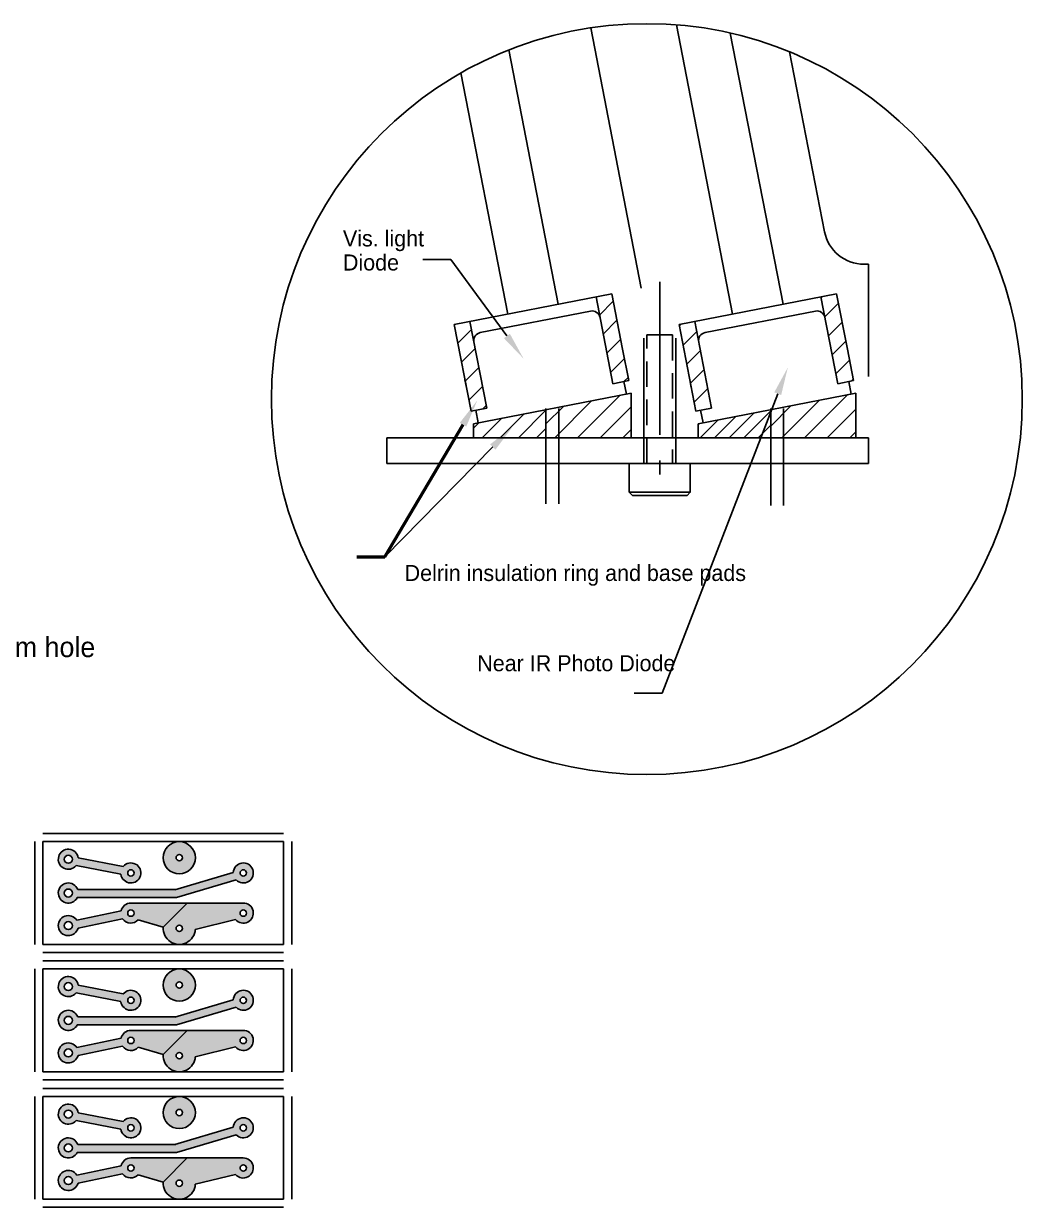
# Model space of a CAD drawing. Header units: millimetres. Extents: x 213 to 504, y 116 to 267.
# Drawn here: x 379.7 to 504.1, y 119.7 to 267.1 of the extents above; entities that cross this region are included whole.
import ezdxf

# ---------------------------------------------------------------- set-up
doc = ezdxf.new("R2010")
doc.units = ezdxf.units.MM
doc.linetypes.add('CENTER2', pattern=[28.575, 19.05, -3.175, 3.175, -3.175])
doc.linetypes.add('HIDDEN2', pattern=[4.7625, 3.175, -1.5875])
doc.layers.add('AM_0', color=7, linetype='Continuous', lineweight=50)
doc.layers.add('AM_5', color=3, linetype='Continuous', lineweight=25)
for name, color, linetype in [('CEN', 7, 'CENTER2'), ('HARDWARE', 7, 'Continuous'), ('OBJ', 7, 'Continuous')]:
    doc.layers.add(name, color=color, linetype=linetype)
doc.styles.add('ACISOTS', font='isocp.shx', dxfattribs={"height": 1})
pattern_1 = [(45, (-382.9143, -205.9359), (-1.4142136, 1.4142136), [])]
pattern_2 = [(45, (0, 0), (-1.4142136, 1.4142136), [])]

# ---------------------------------------------------------------- blocks, each defined once
blk = doc.blocks.new('*S31')
at = {"layer": 'AM_0', "color": 3}
for p, q in [((424.68, 200.7), (434.42, 217.16)), ((421.18, 200.7), (424.68, 200.7))]:
    blk.add_line(p, q, dxfattribs=at)
blk.add_trace([(434.82, 216.92), (434.02, 217.39), (436.2, 220.17)], dxfattribs=at)
blk = doc.blocks.new('*S32')
at = {"color": 3}
for p, q in [((424.68, 200.7), (438.14, 214.38)), ((421.18, 200.7), (424.68, 200.7))]:
    blk.add_line(p, q, dxfattribs=at)
blk.add_trace([(438.47, 214.06), (437.81, 214.71), (440.59, 216.88)], dxfattribs=at)
blk = doc.blocks.new('*S33')
at = {"layer": 'AM_5', "color": 3}
for p, q in [((429.4, 237.71), (432.9, 237.71)), ((432.9, 237.71), (439.89, 228.2))]:
    blk.add_line(p, q, dxfattribs=at)
blk.add_trace([(439.52, 227.92), (440.26, 228.47), (441.96, 225.38)], dxfattribs=at)
blk = doc.blocks.new('*S34')
at = {"layer": 'AM_5', "color": 3}
for p, q in [((459.24, 183.7), (473.62, 221.01)), ((455.74, 183.7), (459.24, 183.7))]:
    blk.add_line(p, q, dxfattribs=at)
blk.add_trace([(474.05, 220.85), (473.19, 221.18), (474.88, 224.28)], dxfattribs=at)
at = {"layer": 'AM_5', "color": 2, "linetype": 'Continuous', "insert": (455.74, 185.45), "char_height": 3.5, "attachment_point": 9, "style": 'ACISOTS'}
blk.add_mtext('\\P', dxfattribs=at)

msp = doc.modelspace()

# ---------------------------------------------------------------- hatches: boundary and pattern name
h = msp.add_hatch()
h.set_pattern_fill('_U', color=256, scale=2, angle=45, style=0, pattern_type=0)
h.set_pattern_definition(pattern_1)
h.paths.add_polyline_path([(455.362, 215.536), (455.362, 221.073), (444.746, 219.01), (444.746, 215.536)])
h = msp.add_hatch()
h.set_pattern_fill('_U', color=256, scale=2, angle=45, style=0, pattern_type=0)
h.set_pattern_definition(pattern_1)
h.paths.add_polyline_path([(483.362, 215.536), (483.362, 221.073), (482.773, 220.959), (472.746, 219.01), (472.746, 215.536)])
h = msp.add_hatch()
h.set_pattern_fill('_U', color=256, scale=1.6, angle=45, style=0, pattern_type=0)
h.set_pattern_definition([(45, (-382.9143, -205.9359), (-1.1313708, 1.1313708), [])])
h.paths.add_polyline_path([(444.746, 219.01), (436.319, 217.372), (435.73, 217.257), (435.73, 215.536), (444.746, 215.536)])
h = msp.add_hatch()
h.set_pattern_fill('_U', color=256, scale=1.28, angle=45, style=0, pattern_type=0)
h.set_pattern_definition([(45, (-382.9143, -205.9359), (-0.9050967, 0.9050967), [])])
h.paths.add_polyline_path([(463.73, 215.536), (472.746, 215.536), (472.746, 219.01), (463.73, 217.257)])
at = {"layer": 'OBJ'}
h = msp.add_hatch(dxfattribs=at)
h.set_pattern_fill('_U', color=256, scale=2, angle=45, style=0, pattern_type=0)
h.set_pattern_definition(pattern_2)
h.paths.add_polyline_path([(450.995, 233.06), (453.094, 222.262), (454.468, 222.529), (455.057, 222.644), (452.958, 233.442)])
h = msp.add_hatch(dxfattribs=at)
h.set_pattern_fill('_U', color=256, scale=2, angle=45, style=0, pattern_type=0)
h.set_pattern_definition(pattern_2)
h.paths.add_polyline_path([(450.995, 233.06), (453.094, 222.262), (454.468, 222.529), (455.057, 222.644), (452.958, 233.442)])
h = msp.add_hatch(dxfattribs=at)
h.set_pattern_fill('_U', color=256, scale=2, angle=45, style=0, pattern_type=0)
h.set_pattern_definition(pattern_2)
h.paths.add_polyline_path([(450.995, 233.06), (453.094, 222.262), (454.468, 222.529), (455.057, 222.644), (452.958, 233.442)])
h = msp.add_hatch(dxfattribs=at)
h.set_pattern_fill('_U', color=256, scale=2, angle=45, style=0, pattern_type=0)
h.set_pattern_definition(pattern_2)
h.paths.add_polyline_path([(478.995, 233.06), (481.094, 222.262), (483.057, 222.644), (480.958, 233.442)])
h = msp.add_hatch(dxfattribs=at)
h.set_pattern_fill('_U', color=256, scale=2, angle=45, style=0, pattern_type=0)
h.set_pattern_definition(pattern_2)
h.paths.add_polyline_path([(437.388, 219.209), (435.289, 230.007), (433.325, 229.626), (435.424, 218.828)])
h = msp.add_hatch(dxfattribs=at)
h.set_pattern_fill('_U', color=256, scale=2, angle=45, style=0, pattern_type=0)
h.set_pattern_definition(pattern_2)
h.paths.add_polyline_path([(462.661, 222.754), (463.424, 218.828), (464.013, 218.942), (465.388, 219.209), (463.289, 230.007), (461.325, 229.626), (462.627, 222.928)])
at = {"layer": 'OBJ', "linetype": 'Continuous'}
h = msp.add_hatch(color=256, dxfattribs=at)
h.paths.add_polyline_path([(401.08, 163.222, 1), (397.08, 163.222, 1)])
h.paths.add_polyline_path([(399.48, 163.222, -1), (398.68, 163.222, -1)], flags=16)
h = msp.add_hatch(color=256, dxfattribs=at)
h.paths.add_polyline_path([(386.231, 162.239), (391.813, 161.15, 4.7735153), (392.086, 162.115), (386.499, 163.205, 4.775354)])
h.paths.add_polyline_path([(384.761, 163.028, -1), (385.761, 163.028, -1)], flags=16)
h.paths.add_polyline_path([(393.451, 161.322, -1), (392.651, 161.322, -1)], flags=16)
h = msp.add_hatch(color=256, dxfattribs=at)
h.paths.add_polyline_path([(386.432, 159.259, 4.7834124), (386.378, 158.259), (398.732, 158.259), (406.155, 160.45, 4.7777327), (405.803, 161.388), (398.587, 159.259)])
h.paths.add_polyline_path([(384.761, 158.822, -1), (385.761, 158.822, -1)], flags=16)
h.paths.add_polyline_path([(407.451, 161.322, -1), (406.651, 161.322, -1)], flags=16)
h = msp.add_hatch(color=256, dxfattribs=at)
h.paths.add_polyline_path([(397.084, 154.55), (400.051, 157.572), (393.051, 157.572, 0.353466), (391.829, 156.584), (386.317, 155.432, 4.7841294), (386.47, 154.443), (392.028, 155.604, 0.480763), (393.976, 155.481)])
h.paths.add_polyline_path([(392.651, 156.322, -1), (393.451, 156.322, -1)], flags=16)
h.paths.add_polyline_path([(384.761, 154.762, -1), (385.761, 154.762, -1)], flags=16)
h = msp.add_hatch(color=256, dxfattribs=at)
h.paths.add_polyline_path([(406.1, 155.511, 1.5628898), (407.051, 157.572), (400.051, 157.572), (397.084, 154.55, 1.0003834), (401.075, 154.294)])
h.paths.add_polyline_path([(407.451, 156.322, -1), (406.651, 156.322, -1)], flags=16)
h.paths.add_polyline_path([(399.48, 154.422, -1), (398.68, 154.422, -1)], flags=16)
h = msp.add_hatch(color=256, dxfattribs=at)
h.paths.add_polyline_path([(401.08, 147.361, 1), (397.08, 147.361, 1)])
h.paths.add_polyline_path([(399.48, 147.361, -1), (398.68, 147.361, -1)], flags=16)
h = msp.add_hatch(color=256, dxfattribs=at)
h.paths.add_polyline_path([(386.231, 146.379), (391.813, 145.29, 4.7735153), (392.086, 146.255), (386.499, 147.345, 4.775354)])
h.paths.add_polyline_path([(384.761, 147.168, -1), (385.761, 147.168, -1)], flags=16)
h.paths.add_polyline_path([(393.451, 145.461, -1), (392.651, 145.461, -1)], flags=16)
h = msp.add_hatch(color=256, dxfattribs=at)
h.paths.add_polyline_path([(386.432, 143.399, 4.7834124), (386.378, 142.399), (398.732, 142.399), (406.155, 144.59, 4.7777327), (405.803, 145.528), (398.587, 143.399)])
h.paths.add_polyline_path([(384.761, 142.961, -1), (385.761, 142.961, -1)], flags=16)
h.paths.add_polyline_path([(407.451, 145.461, -1), (406.651, 145.461, -1)], flags=16)
h = msp.add_hatch(color=256, dxfattribs=at)
h.paths.add_polyline_path([(397.084, 138.69), (400.051, 141.711), (393.051, 141.711, 0.353466), (391.829, 140.724), (386.317, 139.572, 4.7841294), (386.47, 138.583), (392.028, 139.744, 0.480763), (393.976, 139.621)])
h.paths.add_polyline_path([(392.651, 140.461, -1), (393.451, 140.461, -1)], flags=16)
h.paths.add_polyline_path([(384.761, 138.902, -1), (385.761, 138.902, -1)], flags=16)
h = msp.add_hatch(color=256, dxfattribs=at)
h.paths.add_polyline_path([(406.1, 139.65, 1.5628898), (407.051, 141.711), (400.051, 141.711), (397.084, 138.69, 1.0003834), (401.075, 138.434)])
h.paths.add_polyline_path([(407.451, 140.461, -1), (406.651, 140.461, -1)], flags=16)
h.paths.add_polyline_path([(399.48, 138.561, -1), (398.68, 138.561, -1)], flags=16)
h = msp.add_hatch(color=256, dxfattribs=at)
h.paths.add_polyline_path([(401.08, 131.475, 1), (397.08, 131.475, 1)])
h.paths.add_polyline_path([(399.48, 131.475, -1), (398.68, 131.475, -1)], flags=16)
h = msp.add_hatch(color=256, dxfattribs=at)
h.paths.add_polyline_path([(386.231, 130.492), (391.813, 129.403, 4.7735153), (392.086, 130.369), (386.499, 131.458, 4.775354)])
h.paths.add_polyline_path([(384.761, 131.281, -1), (385.761, 131.281, -1)], flags=16)
h.paths.add_polyline_path([(393.451, 129.575, -1), (392.651, 129.575, -1)], flags=16)
h = msp.add_hatch(color=256, dxfattribs=at)
h.paths.add_polyline_path([(386.432, 127.512, 4.7834124), (386.378, 126.512), (398.732, 126.512), (406.155, 128.703, 4.7777327), (405.803, 129.642), (398.587, 127.512)])
h.paths.add_polyline_path([(384.761, 127.075, -1), (385.761, 127.075, -1)], flags=16)
h.paths.add_polyline_path([(407.451, 129.575, -1), (406.651, 129.575, -1)], flags=16)
h = msp.add_hatch(color=256, dxfattribs=at)
h.paths.add_polyline_path([(397.084, 122.803), (400.051, 125.825), (393.051, 125.825, 0.353466), (391.829, 124.837), (386.317, 123.686, 4.7841294), (386.47, 122.696), (392.028, 123.857, 0.480763), (393.976, 123.734)])
h.paths.add_polyline_path([(392.651, 124.575, -1), (393.451, 124.575, -1)], flags=16)
h.paths.add_polyline_path([(384.761, 123.015, -1), (385.761, 123.015, -1)], flags=16)
h = msp.add_hatch(color=256, dxfattribs=at)
h.paths.add_polyline_path([(406.1, 123.764, 1.5628898), (407.051, 125.825), (400.051, 125.825), (397.084, 122.803, 1.0003834), (401.075, 122.548)])
h.paths.add_polyline_path([(407.451, 124.575, -1), (406.651, 124.575, -1)], flags=16)
h.paths.add_polyline_path([(399.48, 122.675, -1), (398.68, 122.675, -1)], flags=16)

# ---------------------------------------------------------------- linework, layer by layer
for p, q in [((460.997, 266.955), (468, 230.923)), ((450.331, 266.574), (456.632, 234.156)), ((467.715, 265.931), (474.283, 232.144)), ((440.125, 263.822), (446.283, 232.144)), ((475.098, 263.591), (479.453, 241.182)), ((434.162, 260.96), (440, 230.923)), ((484.93, 223.136), (484.93, 237.136)), ((452.958, 233.442), (433.325, 229.626)), ((450.995, 233.06), (453.094, 222.262)), ((452.958, 233.442), (454.294, 226.57)), ((480.958, 233.442), (461.325, 229.626)), ((478.995, 233.06), (481.094, 222.262)), ((480.958, 233.442), (482.294, 226.57)), ((435.289, 230.007), (437.388, 219.209)), ((450.318, 231.299), (436.576, 228.627)), ((463.289, 230.007), (465.388, 219.209)), ((478.318, 231.299), (464.576, 228.627)), ((433.325, 229.626), (435.424, 218.828)), ((461.325, 229.626), (463.424, 218.828)), ((454.294, 226.57), (455.057, 222.644)), ((482.294, 226.57), (483.057, 222.644)), ((434.661, 222.754), (434.852, 221.773)), ((455.057, 222.644), (453.094, 222.262)), ((462.661, 222.754), (462.852, 221.773)), ((483.057, 222.644), (481.094, 222.262)), ((454.468, 222.529), (454.773, 220.959)), ((482.468, 222.529), (482.773, 220.959)), ((455.362, 221.073), (435.73, 217.257)), ((483.362, 221.073), (463.73, 217.257)), ((437.388, 219.209), (435.424, 218.828)), ((436.013, 218.942), (436.319, 217.372)), ((465.388, 219.209), (463.424, 218.828)), ((464.013, 218.942), (464.319, 217.372)), ((424.93, 215.536), (484.93, 215.536)), ((424.93, 212.336), (484.93, 212.336))]:
    msp.add_line(p, q)
for centre, start, end in [((450.509, 230.317), 11, 101), ((478.509, 230.317), 11, 101), ((436.766, 227.646), 101, 191), ((464.766, 227.646), 101, 191)]:
    msp.add_arc(centre, 1, start, end)
at = {"layer": 'CEN'}
msp.add_line((458.924, 234.936), (458.924, 210.936), dxfattribs=at)
at = {"layer": 'HARDWARE', "linetype": 'Continuous'}
for p, q in [((484.362, 237.136), (484.93, 237.136)), ((455.362, 221.073), (455.362, 215.536)), ((483.362, 221.073), (483.362, 215.536)), ((444.746, 219.165), (444.746, 207.284)), ((446.346, 219.165), (446.346, 207.284)), ((472.746, 219.165), (472.746, 207.104)), ((474.346, 219.165), (474.346, 207.104)), ((435.73, 217.257), (435.73, 215.536)), ((463.73, 217.257), (463.73, 215.536)), ((424.93, 215.536), (424.93, 212.336)), ((484.93, 215.536), (484.93, 212.336)), ((381.08, 165.222), (381.08, 152.422)), ((412.08, 166.222), (382.08, 166.222)), ((412.08, 165.222), (382.08, 165.222)), ((382.08, 165.222), (382.08, 152.422)), ((412.08, 165.222), (412.08, 152.422)), ((413.08, 165.222), (413.08, 152.422)), ((391.813, 161.15), (386.231, 162.239)), ((392.086, 162.115), (386.499, 163.205)), ((405.803, 161.388), (398.518, 159.238)), ((398.659, 159.259), (386.432, 159.259)), ((406.155, 160.45), (398.732, 158.259)), ((398.732, 158.259), (386.378, 158.259)), ((391.829, 156.584), (386.317, 155.432)), ((392.028, 155.604), (386.47, 154.443)), ((397.084, 154.55), (393.976, 155.481)), ((406.1, 155.511), (401.075, 154.294)), ((412.08, 152.422), (382.08, 152.422)), ((412.08, 151.422), (382.08, 151.422)), ((381.08, 149.361), (381.08, 136.561)), ((412.08, 150.361), (382.08, 150.361)), ((412.08, 149.361), (382.08, 149.361)), ((382.08, 149.361), (382.08, 136.561)), ((412.08, 149.361), (412.08, 136.561)), ((413.08, 149.361), (413.08, 136.561)), ((391.813, 145.29), (386.231, 146.379)), ((392.086, 146.255), (386.499, 147.345)), ((405.803, 145.528), (398.518, 143.378)), ((406.155, 144.59), (398.732, 142.399)), ((398.659, 143.399), (386.432, 143.399)), ((398.732, 142.399), (386.378, 142.399)), ((391.829, 140.724), (386.317, 139.572)), ((392.028, 139.744), (386.47, 138.583)), ((397.084, 138.69), (393.976, 139.621)), ((406.1, 139.65), (401.075, 138.434)), ((412.08, 136.561), (382.08, 136.561)), ((412.08, 135.561), (382.08, 135.561)), ((412.08, 134.475), (382.08, 134.475)), ((381.08, 133.475), (381.08, 120.675)), ((382.08, 133.475), (382.08, 120.675)), ((412.08, 133.475), (382.08, 133.475)), ((412.08, 133.475), (412.08, 120.675)), ((413.08, 133.475), (413.08, 120.675)), ((392.086, 130.369), (386.499, 131.458)), ((391.813, 129.403), (386.231, 130.492)), ((405.803, 129.642), (398.518, 127.491)), ((406.155, 128.703), (398.732, 126.512)), ((398.659, 127.512), (386.432, 127.512)), ((398.732, 126.512), (386.378, 126.512)), ((391.829, 124.837), (386.317, 123.686)), ((392.028, 123.857), (386.47, 122.696)), ((397.084, 122.803), (393.976, 123.734)), ((406.1, 123.764), (401.075, 122.548)), ((412.08, 120.675), (382.08, 120.675)), ((412.08, 119.675), (382.08, 119.675))]:
    msp.add_line(p, q, dxfattribs=at)
at = {"layer": 'HARDWARE'}
for p, q in [((456.924, 212.336), (456.924, 227.936)), ((457.324, 228.336), (460.524, 228.336)), ((460.924, 227.936), (460.924, 212.336)), ((462.724, 208.736), (455.124, 208.736))]:
    msp.add_line(p, q, dxfattribs=at)
at = {"layer": 'HARDWARE', "linetype": 'HIDDEN2'}
for p, q in [((457.324, 212.336), (457.324, 228.336)), ((460.524, 228.336), (460.524, 212.336))]:
    msp.add_line(p, q, dxfattribs=at)
at = {"layer": 'HARDWARE'}
msp.add_lwpolyline([(462.324, 208.336), (462.724, 208.736), (462.724, 212.336), (455.124, 212.336), (455.124, 208.736), (455.524, 208.336), (462.324, 208.336)], dxfattribs=at)
at = {"layer": 'HARDWARE', "linetype": 'Continuous'}
for centre, radius in [((457.324, 220.336), 46.764), ((385.261, 163.028), 0.5), ((393.051, 161.322), 0.4), ((407.051, 161.322), 0.4), ((385.261, 158.822), 0.5), ((393.051, 156.322), 0.4), ((407.051, 156.322), 0.4), ((385.261, 154.762), 0.5), ((385.261, 147.168), 0.5), ((393.051, 145.461), 0.4), ((407.051, 145.461), 0.4), ((385.261, 142.961), 0.5), ((393.051, 140.461), 0.4), ((407.051, 140.461), 0.4), ((385.261, 138.902), 0.5), ((385.261, 131.281), 0.5), ((393.051, 129.575), 0.4), ((407.051, 129.575), 0.4), ((385.261, 127.075), 0.5), ((393.051, 124.575), 0.4), ((407.051, 124.575), 0.4), ((385.261, 123.015), 0.5)]:
    msp.add_circle(centre, radius, dxfattribs=at)
for centre, radius, start, end in [((484.362, 242.136), 5, 191, 270), ((385.261, 163.028), 1.25, 8.14207, 320.83279), ((393.051, 161.322), 1.25, 187.89971, 140.57272), ((407.051, 161.322), 1.25, 224.21418, 176.9278), ((385.261, 158.822), 1.25, 20.47064, 333.23882), ((393.051, 156.322), 1.25, 90, 167.86708), ((407.051, 156.322), 1.25, 220.45102, 90), ((385.261, 154.762), 1.25, 32.41605, 345.19111), ((393.051, 156.322), 1.25, 215.0244, 317.73051), ((385.261, 147.168), 1.25, 8.14207, 320.83279), ((393.051, 145.461), 1.25, 187.89971, 140.57272), ((407.051, 145.461), 1.25, 224.21418, 176.9278), ((385.261, 142.961), 1.25, 20.47064, 333.23882), ((393.051, 140.461), 1.25, 90, 167.86708), ((407.051, 140.461), 1.25, 220.45102, 90), ((385.261, 138.902), 1.25, 32.41605, 345.19111), ((393.051, 140.461), 1.25, 215.0244, 317.73051), ((385.261, 131.281), 1.25, 8.14207, 320.83279), ((393.051, 129.575), 1.25, 187.89971, 140.57272), ((407.051, 129.575), 1.25, 224.21418, 176.9278), ((385.261, 127.075), 1.25, 20.47064, 333.23882), ((393.051, 124.575), 1.25, 90, 167.86708), ((407.051, 124.575), 1.25, 220.45102, 90), ((385.261, 123.015), 1.25, 32.41605, 345.19111), ((393.051, 124.575), 1.25, 215.0244, 317.73051)]:
    msp.add_arc(centre, radius, start, end, dxfattribs=at)
at = {"layer": 'OBJ', "linetype": 'Continuous'}
for p, q in [((407.051, 157.572), (393.051, 157.572)), ((400.051, 157.572), (397.084, 154.55)), ((407.051, 141.711), (393.051, 141.711)), ((400.051, 141.711), (397.084, 138.69)), ((407.051, 125.825), (393.051, 125.825)), ((400.051, 125.825), (397.084, 122.803))]:
    msp.add_line(p, q, dxfattribs=at)
for centre, radius in [((399.08, 163.222), 2), ((399.08, 163.222), 0.4), ((399.08, 154.422), 0.4), ((399.08, 147.361), 2), ((399.08, 147.361), 0.4), ((399.08, 138.561), 0.4), ((399.08, 131.475), 2), ((399.08, 131.475), 0.4), ((399.08, 122.675), 0.4)]:
    msp.add_circle(centre, radius, dxfattribs=at)
for centre in [(399.08, 154.422), (399.08, 138.561), (399.08, 122.675)]:
    msp.add_arc(centre, 2, 176.31439, 356.35831, dxfattribs=at)

# ---------------------------------------------------------------- block references
at = {"linetype": 'Continuous'}
msp.add_blockref('*S32', (0, 0), dxfattribs=at)
at = {"layer": 'AM_0', "linetype": 'Continuous'}
msp.add_blockref('*S31', (0, 0), dxfattribs=at)
at = {"layer": 'AM_5', "linetype": 'Continuous'}
for name in ['*S33', '*S34']:
    msp.add_blockref(name, (0, 0), dxfattribs=at)

# ---------------------------------------------------------------- texts
at = {"layer": 'HARDWARE', "linetype": 'Continuous'}
for s, height, p in [('Delrin insulation ring and base pads', 2, (427.149, 197.686)), ('4mm dia Delrin spacer with 2mm hole', 2.5, (332.694, 188.205))]:
    msp.add_text(s, height=height, dxfattribs=at).set_placement(p)
at = {"layer": 'OBJ', "linetype": 'Continuous'}
for s, p in [('Vis. light', (419.462, 239.357)), ('Diode', (419.462, 236.357)), ('Near IR Photo Diode', (436.197, 186.446))]:
    msp.add_text(s, height=2, dxfattribs=at).set_placement(p)

doc.saveas('drawing.dxf')
